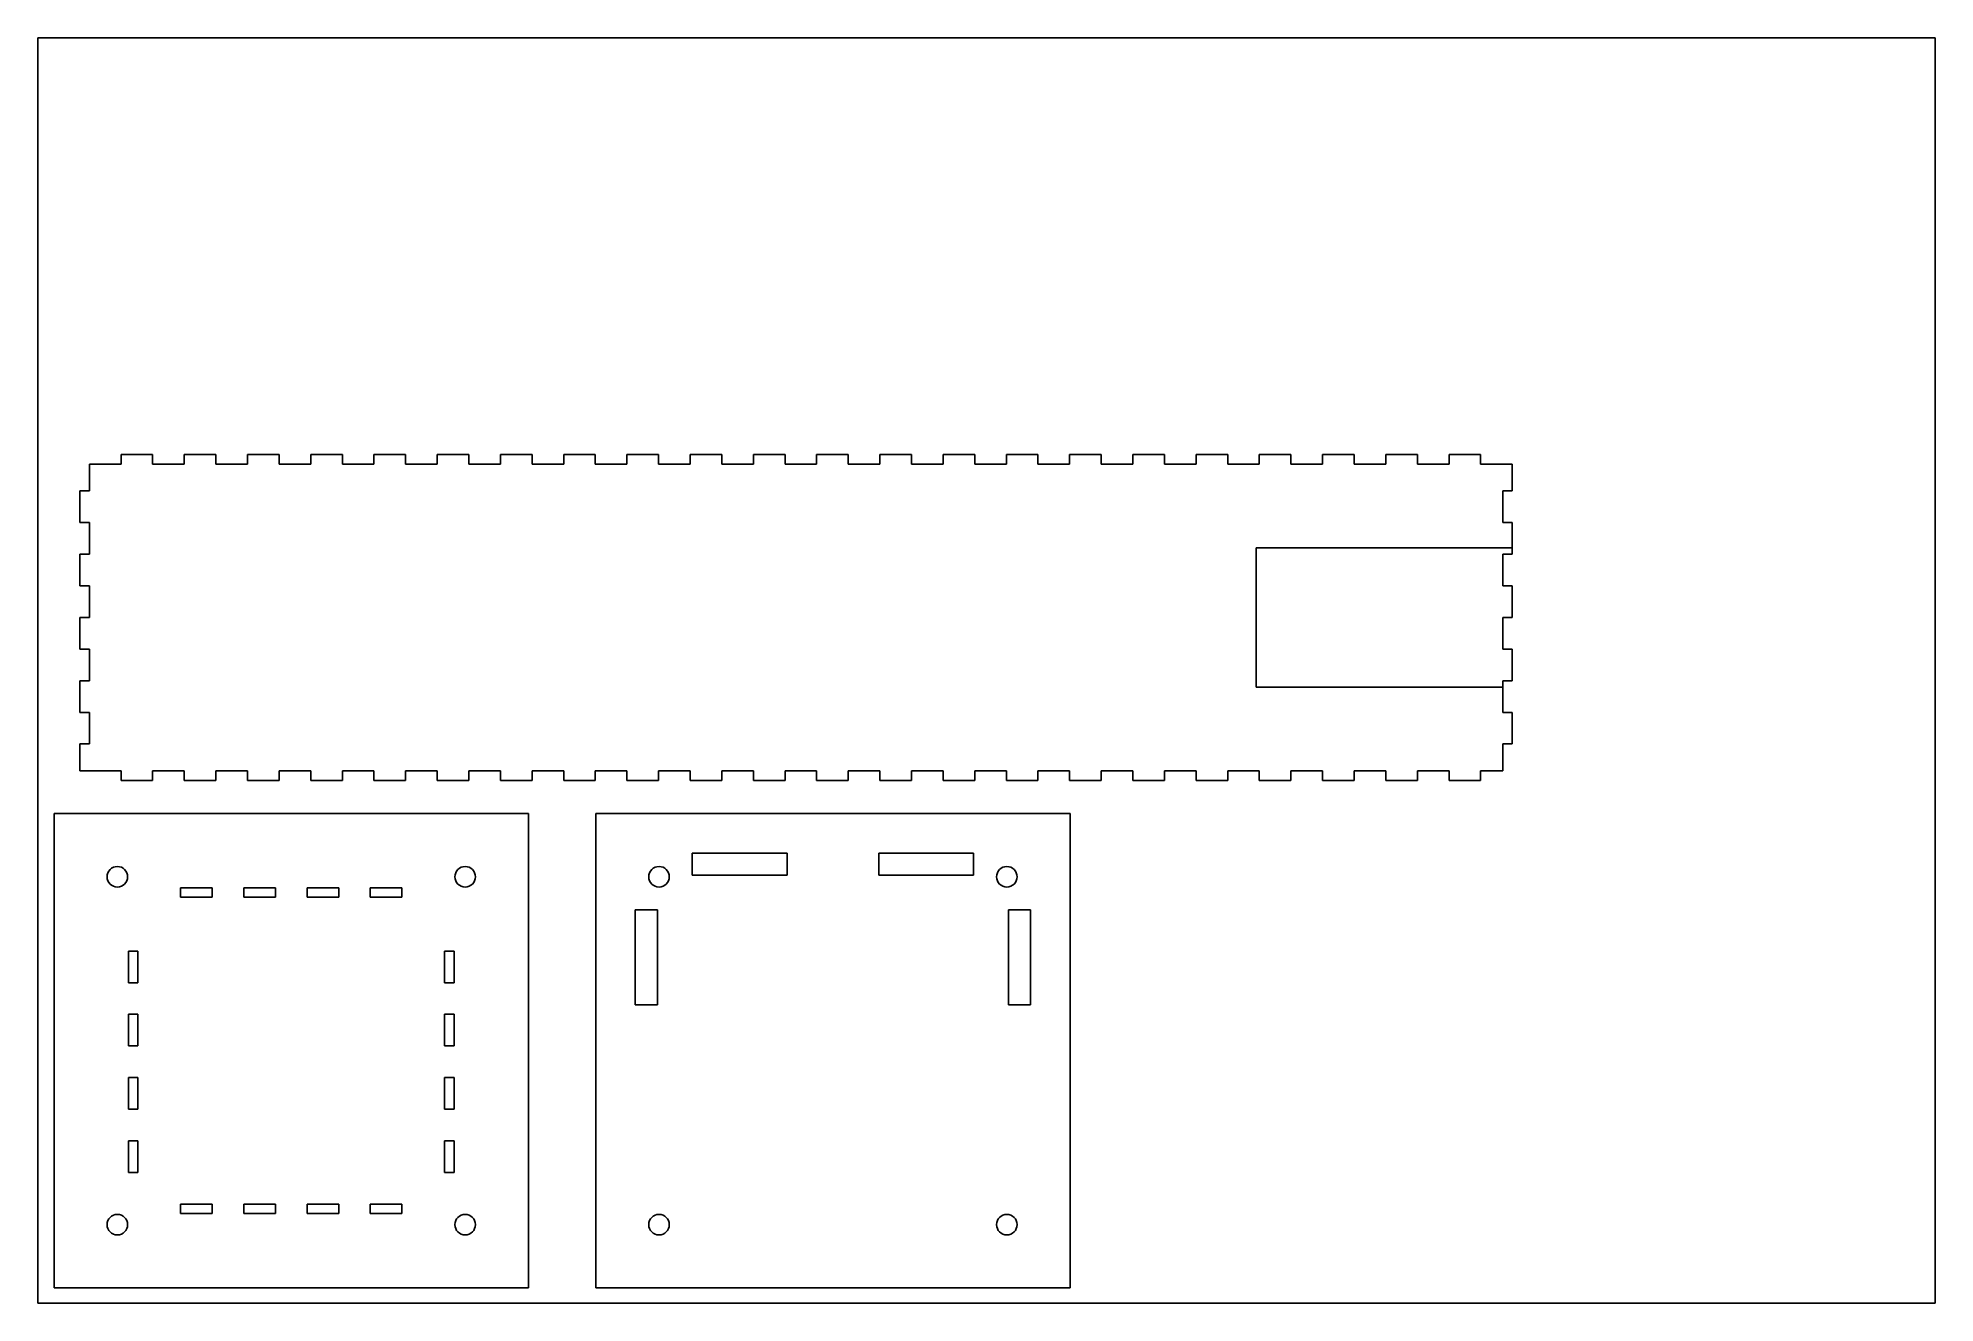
# Model space of a CAD drawing. Header units: millimetres. Extents: x 0 to 600, y 0 to 400.
import ezdxf

# ---------------------------------------------------------------- set-up
doc = ezdxf.new("R2010")
doc.units = ezdxf.units.MM

msp = doc.modelspace()

# ---------------------------------------------------------------- linework, layer by layer
for p, q in [((0.14, 0.15), (0.14, 400.15)), ((0.14, 400.15), (600.14, 400.15)), ((600.14, 400.15), (600.14, 0.15)), ((16.42, 265.42), (26.42, 265.42)), ((16.42, 265.42), (16.42, 256.92)), ((26.42, 265.42), (26.42, 268.42)), ((26.42, 268.42), (36.42, 268.42)), ((36.42, 268.42), (36.42, 265.42)), ((36.42, 265.42), (46.42, 265.42)), ((46.42, 265.42), (46.42, 268.42)), ((46.42, 268.42), (56.42, 268.42)), ((56.42, 268.42), (56.42, 265.42)), ((56.42, 265.42), (66.42, 265.42)), ((66.42, 265.42), (66.42, 268.42)), ((66.42, 268.42), (76.42, 268.42)), ((76.42, 268.42), (76.42, 265.42)), ((76.42, 265.42), (86.42, 265.42)), ((86.42, 265.42), (86.42, 268.42)), ((86.42, 268.42), (96.42, 268.42)), ((96.42, 268.42), (96.42, 265.42)), ((96.42, 265.42), (106.42, 265.42)), ((106.42, 265.42), (106.42, 268.42)), ((106.42, 268.42), (116.42, 268.42)), ((116.42, 268.42), (116.42, 265.42)), ((116.42, 265.42), (126.42, 265.42)), ((126.42, 265.42), (126.42, 268.42)), ((126.42, 268.42), (136.42, 268.42)), ((136.42, 268.42), (136.42, 265.42)), ((136.42, 265.42), (146.42, 265.42)), ((146.42, 265.42), (146.42, 268.42)), ((146.42, 268.42), (156.42, 268.42)), ((156.42, 268.42), (156.42, 265.42)), ((156.42, 265.42), (166.42, 265.42)), ((166.42, 265.42), (166.42, 268.42)), ((166.42, 268.42), (176.42, 268.42)), ((176.42, 268.42), (176.42, 265.42)), ((176.42, 265.42), (186.42, 265.42)), ((186.42, 265.42), (186.42, 268.42)), ((186.42, 268.42), (196.42, 268.42)), ((196.42, 268.42), (196.42, 265.42)), ((196.42, 265.42), (206.42, 265.42)), ((206.42, 265.42), (206.42, 268.42)), ((206.42, 268.42), (216.42, 268.42)), ((216.42, 268.42), (216.42, 265.42)), ((216.42, 265.42), (226.42, 265.42)), ((226.42, 265.42), (226.42, 268.42)), ((226.42, 268.42), (236.42, 268.42)), ((236.42, 268.42), (236.42, 265.42)), ((236.42, 265.42), (246.42, 265.42)), ((246.42, 265.42), (246.42, 268.42)), ((246.42, 268.42), (256.42, 268.42)), ((256.42, 268.42), (256.42, 265.42)), ((256.42, 265.42), (266.42, 265.42)), ((266.42, 265.42), (266.42, 268.42)), ((266.42, 268.42), (276.42, 268.42)), ((276.42, 268.42), (276.42, 265.42)), ((276.42, 265.42), (286.42, 265.42)), ((286.42, 265.42), (286.42, 268.42)), ((286.42, 268.42), (296.42, 268.42)), ((296.42, 268.42), (296.42, 265.42)), ((296.42, 265.42), (306.42, 265.42)), ((306.42, 265.42), (306.42, 268.42)), ((306.42, 268.42), (316.42, 268.42)), ((316.42, 268.42), (316.42, 265.42)), ((316.42, 265.42), (326.42, 265.42)), ((326.42, 265.42), (326.42, 268.42)), ((326.42, 268.42), (336.42, 268.42)), ((336.42, 268.42), (336.42, 265.42)), ((336.42, 265.42), (346.42, 265.42)), ((346.42, 265.42), (346.42, 268.42)), ((346.42, 268.42), (356.42, 268.42)), ((356.42, 268.42), (356.42, 265.42)), ((356.42, 265.42), (366.42, 265.42)), ((366.42, 265.42), (366.42, 268.42)), ((366.42, 268.42), (376.42, 268.42)), ((376.42, 268.42), (376.42, 265.42)), ((376.42, 265.42), (386.42, 265.42)), ((386.42, 265.42), (386.42, 268.42)), ((386.42, 268.42), (396.42, 268.42)), ((396.42, 268.42), (396.42, 265.42)), ((396.42, 265.42), (406.42, 265.42)), ((406.42, 265.42), (406.42, 268.42)), ((406.42, 268.42), (416.42, 268.42)), ((416.42, 268.42), (416.42, 265.42)), ((416.42, 265.42), (426.42, 265.42)), ((426.42, 265.42), (426.42, 268.42)), ((426.42, 268.42), (436.42, 268.42)), ((436.42, 268.42), (436.42, 265.42)), ((436.42, 265.42), (446.42, 265.42)), ((446.42, 265.42), (446.42, 268.42)), ((446.42, 268.42), (456.42, 268.42)), ((456.42, 268.42), (456.42, 265.42)), ((456.42, 265.42), (466.42, 265.42)), ((466.42, 256.92), (466.42, 265.42)), ((16.42, 256.92), (13.42, 256.92)), ((13.42, 256.92), (13.42, 246.92)), ((463.42, 246.92), (463.42, 256.92)), ((463.42, 256.92), (466.42, 256.92)), ((13.42, 246.92), (16.42, 246.92)), ((16.42, 246.92), (16.42, 236.92)), ((466.42, 246.92), (463.42, 246.92)), ((466.42, 236.92), (466.42, 246.92)), ((16.42, 236.92), (13.42, 236.92)), ((13.42, 236.92), (13.42, 226.92)), ((463.42, 226.92), (463.42, 236.92)), ((463.42, 236.92), (466.42, 236.92)), ((13.42, 226.92), (16.42, 226.92)), ((16.42, 226.92), (16.42, 216.92)), ((466.42, 226.92), (463.42, 226.92)), ((466.42, 216.92), (466.42, 226.92)), ((16.42, 216.92), (13.42, 216.92)), ((13.42, 216.92), (13.42, 206.92)), ((463.42, 206.92), (463.42, 216.92)), ((463.42, 216.92), (466.42, 216.92)), ((13.42, 206.92), (16.42, 206.92)), ((16.42, 206.92), (16.42, 196.92)), ((466.42, 206.92), (463.42, 206.92)), ((466.42, 196.92), (466.42, 206.92)), ((16.42, 196.92), (13.42, 196.92)), ((13.42, 196.92), (13.42, 186.92)), ((463.42, 186.92), (463.42, 196.92)), ((463.42, 196.92), (466.42, 196.92)), ((13.42, 186.92), (16.42, 186.92)), ((16.42, 186.92), (16.42, 176.92)), ((466.42, 186.92), (463.42, 186.92)), ((466.42, 176.92), (466.42, 186.92)), ((16.42, 176.92), (13.42, 176.92)), ((13.42, 176.92), (13.42, 168.42)), ((463.42, 168.42), (463.42, 176.92)), ((463.42, 176.92), (466.42, 176.92)), ((463.42, 168.42), (463.42, 176.92)), ((463.42, 168.42), (463.42, 176.92)), ((463.42, 168.42), (463.42, 176.92)), ((13.42, 168.42), (14.92, 168.42)), ((14.92, 168.42), (26.42, 168.42)), ((14.92, 168.42), (24.92, 168.42)), ((26.42, 168.42), (26.42, 165.42)), ((36.42, 165.42), (36.42, 168.42)), ((36.42, 168.42), (46.42, 168.42)), ((46.42, 168.42), (46.42, 165.42)), ((56.42, 165.42), (56.42, 168.42)), ((56.42, 168.42), (66.42, 168.42)), ((66.42, 168.42), (66.42, 165.42)), ((76.42, 165.42), (76.42, 168.42)), ((76.42, 168.42), (86.42, 168.42)), ((86.42, 168.42), (86.42, 165.42)), ((96.42, 165.42), (96.42, 168.42)), ((96.42, 168.42), (106.42, 168.42)), ((106.42, 168.42), (106.42, 165.42)), ((116.42, 165.42), (116.42, 168.42)), ((116.42, 168.42), (126.42, 168.42)), ((126.42, 168.42), (126.42, 165.42)), ((136.42, 165.42), (136.42, 168.42)), ((136.42, 168.42), (146.42, 168.42)), ((146.42, 168.42), (146.42, 165.42)), ((156.42, 165.42), (156.42, 168.42)), ((156.42, 168.42), (166.42, 168.42)), ((166.42, 168.42), (166.42, 165.42)), ((176.42, 165.42), (176.42, 168.42)), ((176.42, 168.42), (186.42, 168.42)), ((186.42, 168.42), (186.42, 165.42)), ((196.42, 165.42), (196.42, 168.42)), ((196.42, 168.42), (206.42, 168.42)), ((206.42, 168.42), (206.42, 165.42)), ((216.42, 165.42), (216.42, 168.42)), ((216.42, 168.42), (226.42, 168.42)), ((226.42, 168.42), (226.42, 165.42)), ((236.42, 165.42), (236.42, 168.42)), ((236.42, 168.42), (246.42, 168.42)), ((246.42, 168.42), (246.42, 165.42)), ((256.42, 165.42), (256.42, 168.42)), ((256.42, 168.42), (266.42, 168.42)), ((266.42, 168.42), (266.42, 165.42)), ((276.42, 165.42), (276.42, 168.42)), ((276.42, 168.42), (286.42, 168.42)), ((286.42, 168.42), (286.42, 165.42)), ((296.42, 165.42), (296.42, 168.42)), ((296.42, 168.42), (306.42, 168.42)), ((306.42, 168.42), (306.42, 165.42)), ((316.42, 165.42), (316.42, 168.42)), ((316.42, 168.42), (326.42, 168.42)), ((326.42, 168.42), (326.42, 165.42)), ((336.42, 165.42), (336.42, 168.42)), ((336.42, 168.42), (346.42, 168.42)), ((346.42, 168.42), (346.42, 165.42)), ((356.42, 165.42), (356.42, 168.42)), ((356.42, 168.42), (366.42, 168.42)), ((366.42, 168.42), (366.42, 165.42)), ((376.42, 165.42), (376.42, 168.42)), ((376.42, 168.42), (386.42, 168.42)), ((386.42, 168.42), (386.42, 165.42)), ((396.42, 165.42), (396.42, 168.42)), ((396.42, 168.42), (406.42, 168.42)), ((406.42, 168.42), (406.42, 165.42)), ((416.42, 165.42), (416.42, 168.42)), ((416.42, 168.42), (426.42, 168.42)), ((426.42, 168.42), (426.42, 165.42)), ((436.42, 165.42), (436.42, 168.42)), ((436.42, 168.42), (446.42, 168.42)), ((446.42, 168.42), (446.42, 165.42)), ((456.42, 165.42), (456.42, 168.42)), ((26.42, 165.42), (36.42, 165.42)), ((46.42, 165.42), (56.42, 165.42)), ((66.42, 165.42), (76.42, 165.42)), ((86.42, 165.42), (96.42, 165.42)), ((106.42, 165.42), (116.42, 165.42)), ((126.42, 165.42), (136.42, 165.42)), ((146.42, 165.42), (156.42, 165.42)), ((166.42, 165.42), (176.42, 165.42)), ((186.42, 165.42), (196.42, 165.42)), ((206.42, 165.42), (216.42, 165.42)), ((226.42, 165.42), (236.42, 165.42)), ((246.42, 165.42), (256.42, 165.42)), ((266.42, 165.42), (276.42, 165.42)), ((286.42, 165.42), (296.42, 165.42)), ((306.42, 165.42), (316.42, 165.42)), ((326.42, 165.42), (336.42, 165.42)), ((346.42, 165.42), (356.42, 165.42)), ((366.42, 165.42), (376.42, 165.42)), ((386.42, 165.42), (396.42, 165.42)), ((406.42, 165.42), (416.42, 165.42)), ((426.42, 165.42), (436.42, 165.42)), ((446.42, 165.42), (456.42, 165.42)), ((176.57, 154.94), (326.57, 154.94)), ((207.07, 135.44), (207.07, 142.44)), ((207.07, 142.44), (237.07, 142.44)), ((237.07, 142.44), (237.07, 135.44)), ((296.07, 142.44), (266.07, 142.44)), ((266.07, 142.44), (266.07, 135.44)), ((296.07, 142.44), (296.07, 135.44)), ((237.07, 135.44), (207.07, 135.44)), ((266.07, 135.44), (296.07, 135.44)), ((196.07, 124.44), (189.07, 124.44)), ((189.07, 124.44), (189.07, 94.44)), ((196.07, 94.44), (196.07, 124.44)), ((307.07, 94.44), (307.07, 124.44)), ((307.07, 124.44), (314.07, 124.44)), ((314.07, 124.44), (314.07, 94.44)), ((189.07, 94.44), (196.07, 94.44)), ((307.07, 94.44), (314.07, 94.44)), ((600.14, 0.15), (0.14, 0.15))]:
    msp.add_line(p, q)
at = {"color": 7}
for p, q in [((466.42, 238.92), (385.42, 238.92)), ((385.42, 238.92), (385.42, 194.92)), ((385.42, 194.92), (463.42, 194.92))]:
    msp.add_line(p, q, dxfattribs=at)
at = {"color": 7, "true_color": 0xffffff}
for p, q in [((456.42, 168.42), (463.42, 168.42)), ((155.26, 154.94), (5.26, 154.94)), ((5.26, 154.94), (5.26, 4.94)), ((155.26, 4.94), (155.26, 154.94)), ((176.57, 154.94), (176.57, 4.94)), ((326.57, 4.94), (326.57, 154.94)), ((45.26, 129.94), (45.26, 131.44)), ((45.26, 131.44), (55.26, 131.44)), ((45.26, 128.44), (45.26, 129.94)), ((55.26, 128.44), (45.26, 128.44)), ((55.26, 131.44), (55.26, 128.44)), ((65.26, 129.94), (65.26, 131.44)), ((65.26, 131.44), (75.26, 131.44)), ((65.26, 128.44), (65.26, 129.94)), ((75.26, 128.44), (65.26, 128.44)), ((75.26, 131.44), (75.26, 128.44)), ((85.26, 129.94), (85.26, 131.44)), ((85.26, 131.44), (95.26, 131.44)), ((85.26, 128.44), (85.26, 129.94)), ((95.26, 128.44), (85.26, 128.44)), ((95.26, 131.44), (95.26, 128.44)), ((105.26, 129.94), (105.26, 131.44)), ((105.26, 131.44), (115.26, 131.44)), ((105.26, 128.44), (105.26, 129.94)), ((115.26, 128.44), (105.26, 128.44)), ((115.26, 131.44), (115.26, 128.44)), ((30.26, 111.44), (28.76, 111.44)), ((28.76, 111.44), (28.76, 101.44)), ((31.76, 111.44), (30.26, 111.44)), ((31.76, 101.44), (31.76, 111.44)), ((130.26, 111.44), (128.76, 111.44)), ((128.76, 111.44), (128.76, 101.44)), ((131.76, 111.44), (130.26, 111.44)), ((131.76, 101.44), (131.76, 111.44)), ((28.76, 101.44), (31.76, 101.44)), ((128.76, 101.44), (131.76, 101.44)), ((30.26, 91.44), (28.76, 91.44)), ((28.76, 91.44), (28.76, 81.44)), ((31.76, 91.44), (30.26, 91.44)), ((31.76, 81.44), (31.76, 91.44)), ((130.26, 91.44), (128.76, 91.44)), ((128.76, 91.44), (128.76, 81.44)), ((131.76, 91.44), (130.26, 91.44)), ((131.76, 81.44), (131.76, 91.44)), ((28.76, 81.44), (31.76, 81.44)), ((128.76, 81.44), (131.76, 81.44)), ((30.26, 71.44), (28.76, 71.44)), ((28.76, 71.44), (28.76, 61.44)), ((31.76, 71.44), (30.26, 71.44)), ((31.76, 61.44), (31.76, 71.44)), ((130.26, 71.44), (128.76, 71.44)), ((128.76, 71.44), (128.76, 61.44)), ((131.76, 71.44), (130.26, 71.44)), ((131.76, 61.44), (131.76, 71.44)), ((28.76, 61.44), (31.76, 61.44)), ((128.76, 61.44), (131.76, 61.44)), ((30.26, 51.44), (28.76, 51.44)), ((28.76, 51.44), (28.76, 41.44)), ((31.76, 51.44), (30.26, 51.44)), ((31.76, 41.44), (31.76, 51.44)), ((130.26, 51.44), (128.76, 51.44)), ((128.76, 51.44), (128.76, 41.44)), ((131.76, 51.44), (130.26, 51.44)), ((131.76, 41.44), (131.76, 51.44)), ((28.76, 41.44), (31.76, 41.44)), ((128.76, 41.44), (131.76, 41.44)), ((45.26, 29.94), (45.26, 31.44)), ((45.26, 31.44), (55.26, 31.44)), ((55.26, 31.44), (55.26, 28.44)), ((65.26, 29.94), (65.26, 31.44)), ((65.26, 31.44), (75.26, 31.44)), ((75.26, 31.44), (75.26, 28.44)), ((85.26, 29.94), (85.26, 31.44)), ((85.26, 31.44), (95.26, 31.44)), ((95.26, 31.44), (95.26, 28.44)), ((105.26, 29.94), (105.26, 31.44)), ((105.26, 31.44), (115.26, 31.44)), ((115.26, 31.44), (115.26, 28.44)), ((45.26, 28.44), (45.26, 29.94)), ((55.26, 28.44), (45.26, 28.44)), ((65.26, 28.44), (65.26, 29.94)), ((75.26, 28.44), (65.26, 28.44)), ((85.26, 28.44), (85.26, 29.94)), ((95.26, 28.44), (85.26, 28.44)), ((105.26, 28.44), (105.26, 29.94)), ((115.26, 28.44), (105.26, 28.44)), ((5.26, 4.94), (155.26, 4.94)), ((176.57, 4.94), (326.57, 4.94))]:
    msp.add_line(p, q, dxfattribs=at)
for centre in [(25.26, 134.94), (135.26, 134.94), (196.57, 134.94), (306.57, 134.94), (25.26, 24.94), (135.26, 24.94), (196.57, 24.94), (306.57, 24.94)]:
    msp.add_circle(centre, 3.25, dxfattribs=at)

doc.saveas('drawing.dxf')
